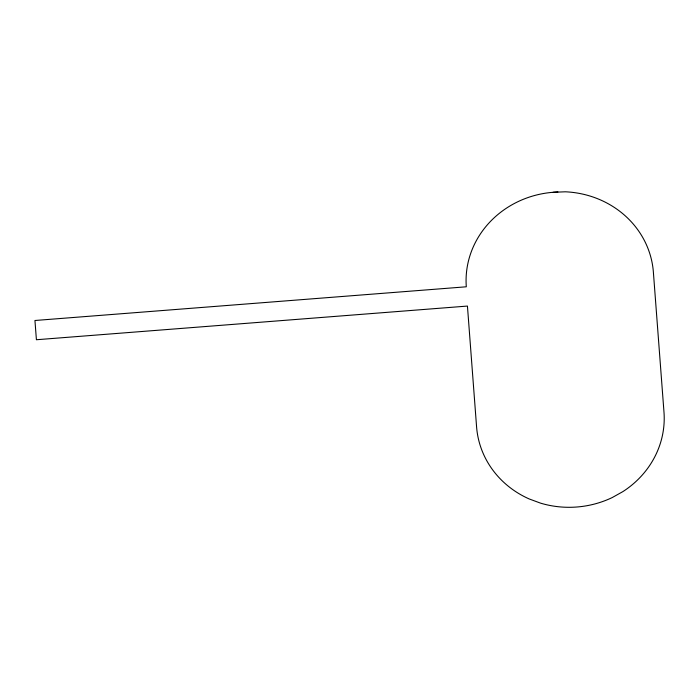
<?xml version="1.0" encoding="UTF-8"?>
<svg xmlns="http://www.w3.org/2000/svg" width="699" height="699" viewBox="0 0 699 699"><rect width="100%" height="100%" fill="white"/><g stroke="black" fill="none" stroke-linecap="round" stroke-linejoin="round"><path stroke-width="1.05" d="M553.084 192.295L565.377 191.797A93.989 87.751 -5.4 0 1 653.408 272.479L663.989 412.183A93.989 87.751 -5.4 0 1 622.87 491.615L612.263 497.539A93.989 87.751 -5.4 0 1 540.545 503.14L529.169 498.937A93.989 87.751 -5.4 0 1 476.578 426.818L467.439 306.066L36.409 339.74L34.95 320.492L466.303 286.791A93.675 87.454 -5.4 0 1 553.084 192.295L557.907 191.919"/></g></svg>
